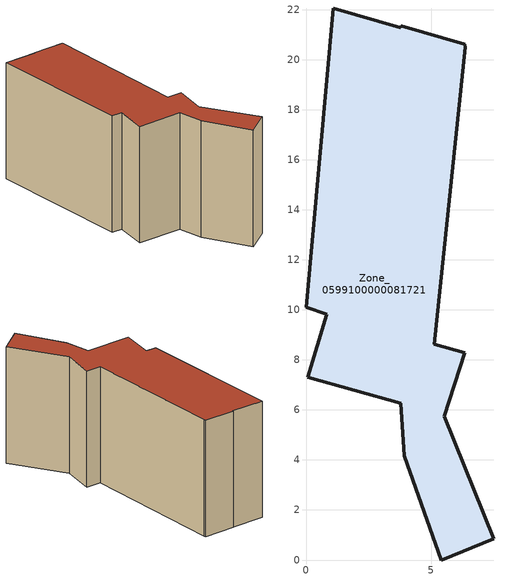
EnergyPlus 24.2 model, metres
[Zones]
Zone_0599100000081721
 floor ground (C_G): 5.13,8.63 6.35,8.29 5.53,5.75 7.5,0.85 5.4,0 3.92,4.16 3.79,6.26 0.06,7.3 0.83,9.82 0,10.1 1.09,22.07 3.77,21.28 3.79,21.36 6.33,20.62 6.36,20.51 z0
 wall outside (C_F): 0.83,9.82 0.06,7.3 3.79,6.26 3.92,4.16 5.4,0 7.5,0.85 5.53,5.75 6.35,8.29 5.13,8.63 6.36,20.51 6.33,20.62 3.79,21.36 3.77,21.28 1.09,22.07 0,10.1 0.83,9.82 z0:10.68
 roof outside (C_R): 5.13,8.63 6.36,20.51 6.33,20.62 3.79,21.36 3.77,21.28 1.09,22.07 0,10.1 0.83,9.82 0.06,7.3 3.79,6.26 3.92,4.16 5.4,0 7.5,0.85 5.53,5.75 6.35,8.29 z10.68
[BUILDING]
Pand.0599100000081721: North Axis=0; Terrain=City; Loads Convergence Tolerance Value=0.04; Temperature Convergence Tolerance Value=0.4; Solar Distribution=FullExterior; Maximum Number of Warmup Days=25; Minimum Number of Warmup Days=1
[Site:Location]
Rotterdam.The.Hague.AP_ZH_NLD Design_Conditions: Latitude=51.96; Longitude=4.45; Time Zone=1; Elevation=-4.5
[SITE:GROUNDTEMPERATURE:BUILDINGSURFACE]
18, 18, 18, 18, 18, 18, 18, 18, 18, 18, 18, 18
[MATERIAL] Thermal Absorptance=0.9; Solar Absorptance=0.7; Visible Absorptance=0.7
Name | Roughness | Thickness | Conductivity | Density | Specific Heat
G.TI.1946 | MediumSmooth | 0.15 | 1 | 540 | 1210
F.TI.1946 | Rough | 0.3 | 0.857143 | 1920 | 840
R.TI.1946 | MediumRough | 0.2 | 0.1 | 1500 | 1000
[CONSTRUCTION]
C_G: G.TI.1946
C_F: F.TI.1946
C_R: R.TI.1946
[ZONE]
Zone_0599100000081721: Type=1; Multiplier=1; Ceiling Height=Autocalculate; Volume=Autocalculate; Floor Area=autocalculate; Part of Total Floor Area=Yes
[ZONEINFILTRATION:DESIGNFLOWRATE]
Infil_Zone_0599100000081721: Zone or ZoneList or Space or SpaceList=Zone_0599100000081721; Schedule=AlwaysOn; Design Flow Rate Calculation Method=Flow/Area; Flow Rate per Floor Area=0.003; Constant Term Coefficient=1; Temperature Term Coefficient=0; Velocity Term Coefficient=0; Velocity Squared Term Coefficient=0
[HVACTEMPLATE:ZONE:IDEALLOADSAIRSYSTEM]
Zone_0599100000081721: Maximum Heating Supply Air Temperature=50; Minimum Cooling Supply Air Temperature=13; Maximum Heating Supply Air Humidity Ratio=0.0156; Minimum Cooling Supply Air Humidity Ratio=0.0077; Heating Limit=NoLimit; Cooling Limit=NoLimit; Dehumidification Control Type=ConstantSensibleHeatRatio; Cooling Sensible Heat Ratio=0.7; Dehumidification Setpoint=60; Humidification Control Type=None; Humidification Setpoint=30; Outdoor Air Method=None; Outdoor Air Flow Rate per Person=0.00944; Outdoor Air Flow Rate per Zone Floor Area=0; Outdoor Air Flow Rate per Zone=0; Demand Controlled Ventilation Type=None; Outdoor Air Economizer Type=NoEconomizer; Heat Recovery Type=None; Sensible Heat Recovery Effectiveness=0.7; Latent Heat Recovery Effectiveness=0.65
[ZONECONTROL:THERMOSTAT]
ThermostatControl_Zone_0599100000081721: Zone or ZoneList=Zone_0599100000081721; Control Type Schedule=DualSetpointControlType; Control 1=Thermostat_Zone_0599100000081721; Temperature Difference Between Cutout And Setpoint=0
[THERMOSTATSETPOINT:DUALSETPOINT]
Thermostat_Zone_0599100000081721: Heating Setpoint Temperature Schedule=HeatingSetpoint_Zone_0599100000081721; Cooling Setpoint Temperature Schedule=CoolingSetpoint_Zone_0599100000081721
[SCHEDULE:COMPACT]
HeatingSetpoint_Zone_0599100000081721: Through: 12/31, For: AllDays, Until: 24:00, 21
CoolingSetpoint_Zone_0599100000081721: Through: 12/31, For: AllDays, Until: 24:00, 24
DualSetpointControlType: Through: 12/31, For: AllDays, Until: 24:00, 4
AlwaysOn: Through: 12/31, For: AllDays, Until: 24:00, 1
